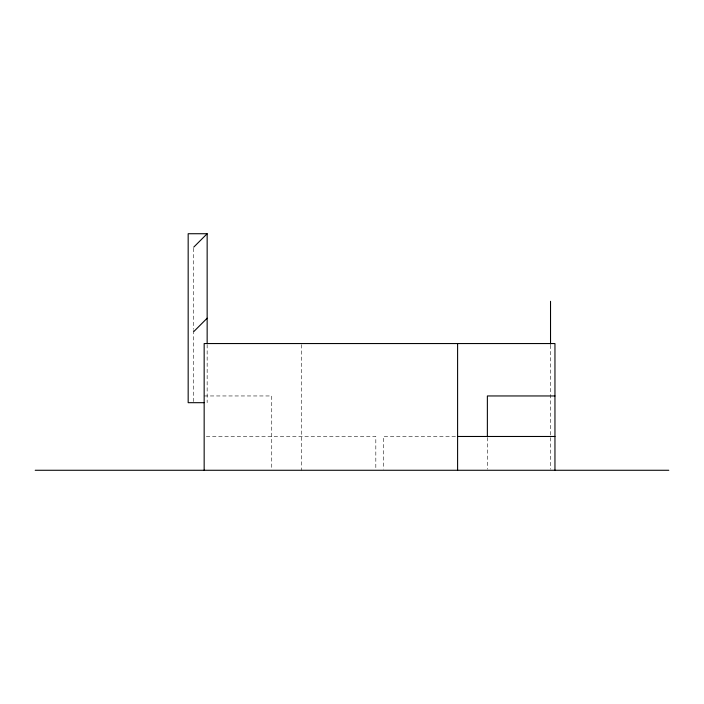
<?xml version="1.0" encoding="UTF-8"?>
<svg xmlns="http://www.w3.org/2000/svg" width="704" height="704" viewBox="0 0 704 704"><rect width="100%" height="100%" fill="white"/><g stroke="black" fill="none" stroke-linecap="round" stroke-linejoin="round"><path stroke-width="0.53" stroke-dasharray="3.52 2.64" d="M204.16 395.956L271.744 395.956L271.744 469.181M206.342 436.48L375.822 436.48L375.822 470.272M455.462 436.48L383.293 436.48L383.293 469.181M550.528 345.198L550.528 469.172M487.37 437.483L487.37 469.181M301.514 344.643L301.514 470.272M207.152 344.538L207.152 402.688M193.732 248.248L193.732 329.305M193.732 330.396L193.732 401.597"/><path stroke-width="1.06" d="M193.732 247.148L207.152 233.728L188.17 233.728L188.17 402.688L204.054 402.688M193.732 331.628L207.152 318.208M554.954 395.956L487.37 395.956L487.37 436.392M457.644 436.48L554.954 436.48M35.2 470.272L668.8 470.272M554.954 470.272L554.954 343.552L204.16 343.552L204.16 470.272M550.528 301.312L550.528 344.098M457.6 343.552L457.6 470.272M207.152 233.728L207.152 343.446"/></g></svg>
